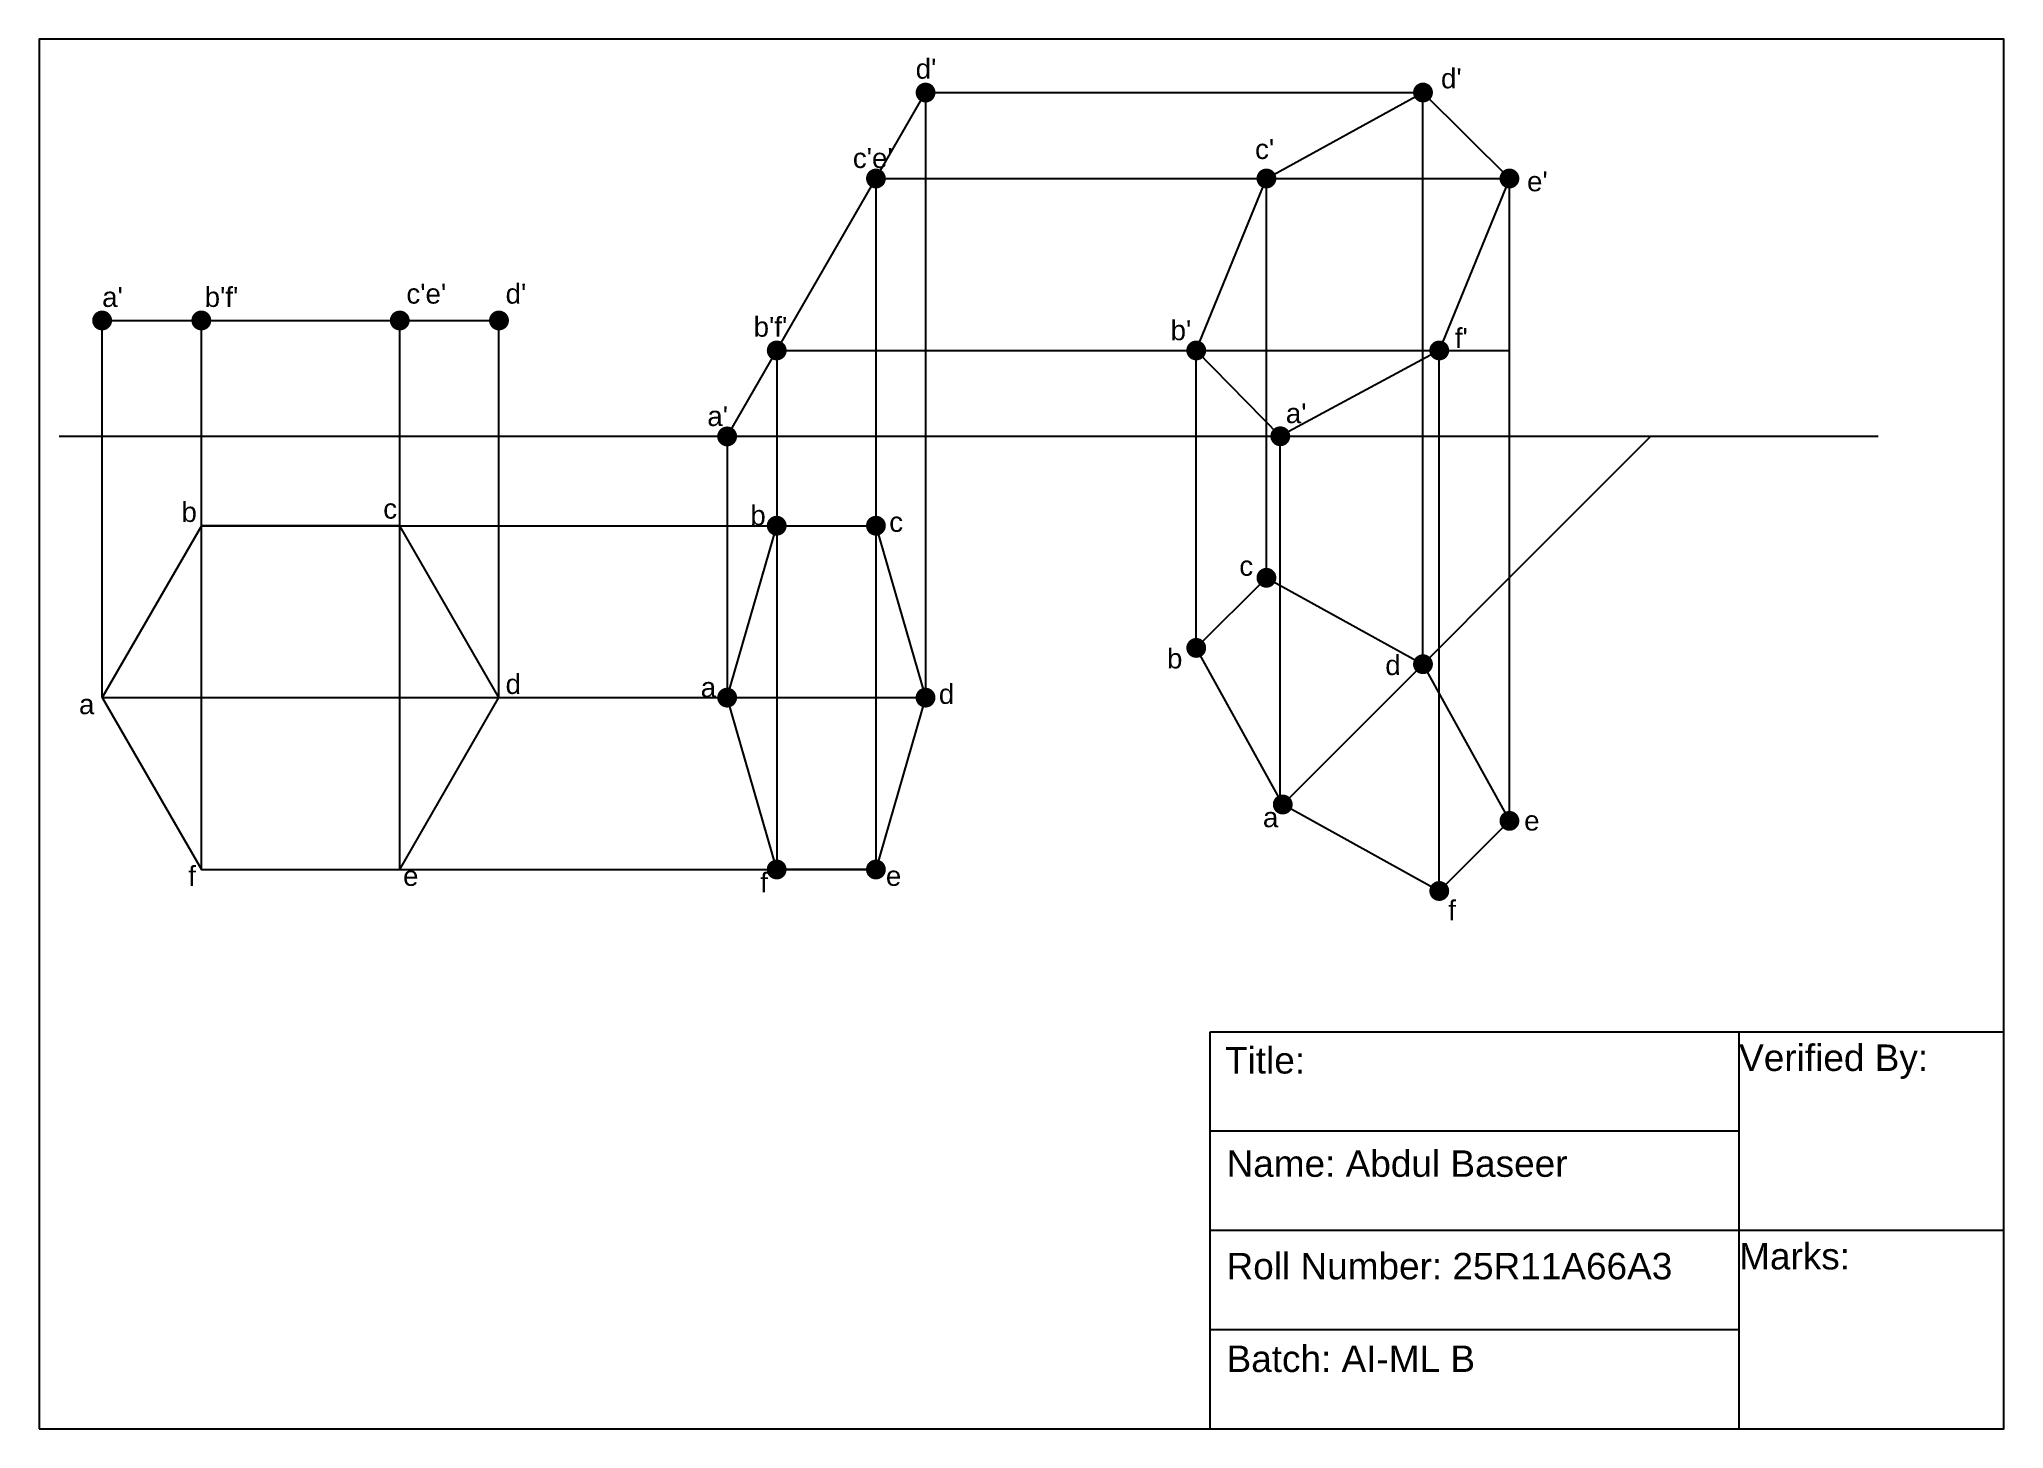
# Model space of a CAD drawing. Header units: millimetres. Extents: x 0 to 297, y 0 to 210.
import ezdxf

# ---------------------------------------------------------------- set-up
doc = ezdxf.new("R2010")
doc.units = ezdxf.units.MM
doc.header["$MEASUREMENT"] = 0
doc.styles.get("Standard").update_dxf_attribs({"font": 'arial.ttf'})

msp = doc.modelspace()

# ---------------------------------------------------------------- linework, layer by layer
for p, q in [((103.99, 149.98), (133.99, 201.95)), ((133.99, 201.95), (133.99, 109.75)), ((133.99, 201.95), (209.2, 201.95)), ((209.2, 116.3), (209.2, 201.95)), ((126.49, 188.96), (126.49, 84.52)), ((126.49, 188.96), (222.27, 188.96)), ((185.53, 129.36), (185.53, 188.96)), ((222.27, 92.62), (222.27, 188.96)), ((9.5, 110.5), (9.5, 167.5)), ((9.5, 167.5), (69.5, 167.5)), ((24.5, 84.52), (24.5, 167.5)), ((54.5, 84.52), (54.5, 167.5)), ((69.5, 110.5), (69.5, 167.5)), ((211.66, 82.02), (211.66, 163.72)), ((111.49, 162.97), (111.49, 84.52)), ((111.49, 162.97), (222.27, 162.97)), ((174.92, 118.76), (174.92, 162.97)), ((3, 150), (278, 150)), ((104, 150), (104, 109.75)), ((187.63, 95), (187.63, 150.75)), ((188, 94.34), (243.66, 150)), ((24.5, 136.48), (127.24, 136.48)), ((9.5, 110.5), (133.99, 110.5)), ((24.5, 84.52), (127.24, 84.52)), ((177, 0), (177, 60)), ((177, 60), (297, 60)), ((257, 0), (257, 60)), ((177, 45), (257, 45)), ((177, 30), (297, 30)), ((177, 15), (257, 15))]:
    msp.add_line(p, q)
for points in [[(0, 0), (297, 0), (297, 210), (0, 210)], [(24.5, 136.48), (9.5, 110.5), (24.5, 84.52), (54.5, 84.52), (69.5, 110.5), (54.5, 136.48)]]:
    msp.add_lwpolyline(points, close=True)
at = {"const_width": 1.5}
for points in [[(133.62, 201.3, 1), (134.37, 202.6, 1)], [(208.45, 201.95, 1), (209.95, 201.95, 1)], [(126.12, 188.31, 1), (126.87, 189.6, 1)], [(184.78, 188.96, 1), (186.28, 188.96, 1)], [(221.52, 188.96, 1), (223.02, 188.96, 1)], [(8.75, 167.5, 1), (10.25, 167.5, 1)], [(23.75, 167.5, 1), (25.25, 167.5, 1)], [(53.75, 167.5, 1), (55.25, 167.5, 1)], [(68.75, 167.5, 1), (70.25, 167.5, 1)], [(111.12, 162.32, 1), (111.87, 163.62, 1)], [(174.17, 162.97, 1), (175.67, 162.97, 1)], [(210.91, 162.97, 1), (212.41, 162.97, 1)], [(103.62, 149.33, 1), (104.37, 150.63, 1)], [(186.88, 150, 1), (188.38, 150, 1)], [(110.74, 136.48, 1), (112.24, 136.48, 1)], [(125.74, 136.48, 1), (127.24, 136.48, 1)], [(184.78, 128.61, 1), (186.28, 128.61, 1)], [(174.17, 118.01, 1), (175.67, 118.01, 1)], [(208.45, 115.55, 1), (209.95, 115.55, 1)], [(103.25, 110.5, 1), (104.75, 110.5, 1)], [(133.24, 110.5, 1), (134.74, 110.5, 1)], [(187.25, 94.34, 1), (188.75, 94.34, 1)], [(221.52, 91.87, 1), (223.02, 91.87, 1)], [(110.74, 84.52, 1), (112.24, 84.52, 1)], [(125.74, 84.52, 1), (127.24, 84.52, 1)], [(210.91, 81.27, 1), (212.41, 81.27, 1)]]:
    msp.add_lwpolyline(points, format="xyb", close=True, dxfattribs=at)
for points in [[(187.63, 150), (174.92, 162.97), (185.53, 188.96), (209.2, 201.95), (222.27, 188.96), (211.66, 162.97), (187.63, 150)], [(104, 110.5), (111.49, 136.48), (126.49, 136.48), (133.99, 110.5), (126.49, 84.52), (111.49, 84.52), (104, 110.5)], [(188, 94.34), (174.92, 118.01), (185.53, 128.61), (209.2, 115.55), (222.27, 91.87), (211.66, 81.27), (188, 94.34)]]:
    msp.add_lwpolyline(points)

# ---------------------------------------------------------------- texts
for s, height, p in [("d'", 3, (132.5, 204.05)), ("d'", 3, (211.92, 202.59)), ("c'e'", 3, (123, 190.55)), ("c'", 3, (183.81, 191.91)), ("e'", 3, (224.93, 187.03)), ("a'", 3, (9.5, 169.55)), ("b'f'", 3, (25, 169.55)), ("c'e'", 3, (55.5, 170.05)), ("d'", 3, (70.5, 170.05)), ("b'f'", 3, (108, 165.05)), ("b'", 3, (171.04, 164.52)), ("f'", 3, (214.01, 163.35)), ("a'", 3, (101, 151.55)), ("a'", 3, (188.46, 151.98)), ('b', 3, (21.5, 137.05)), ('c', 3, (52, 137.55)), ('b', 3, (107.5, 136.55)), ('c', 3, (128.5, 135.55)), ('c', 3, (181.43, 128.91)), ('b', 3, (170.5, 114.91)), ('d', 3, (203.5, 113.91)), ('d', 3, (70.5, 111.05)), ('a', 3, (100, 110.55)), ('a', 3, (6, 108)), ('d', 3, (136, 109.55)), ('a', 3, (185, 90.91)), ('e', 3, (224.5, 90.41)), ('f', 3, (22.5, 82.05)), ('e', 3, (55, 82.05)), ('f', 3, (109, 81.05)), ('e', 3, (128, 82.05)), ('f', 3, (213, 76.86)), ('Title:', 4, (179.27, 53.68)), ('Verified By:', 4, (257, 54.07)), ('Name: Abdul Baseer', 4, (179.5, 38.07)), ('Roll Number: 25R11A66A3', 4, (179.5, 22.57)), ('Marks:', 4, (257, 24.07)), ('Batch: AI-ML B', 4, (179.5, 8.57))]:
    msp.add_text(s, height=height).set_placement(p)

doc.saveas('drawing.dxf')
